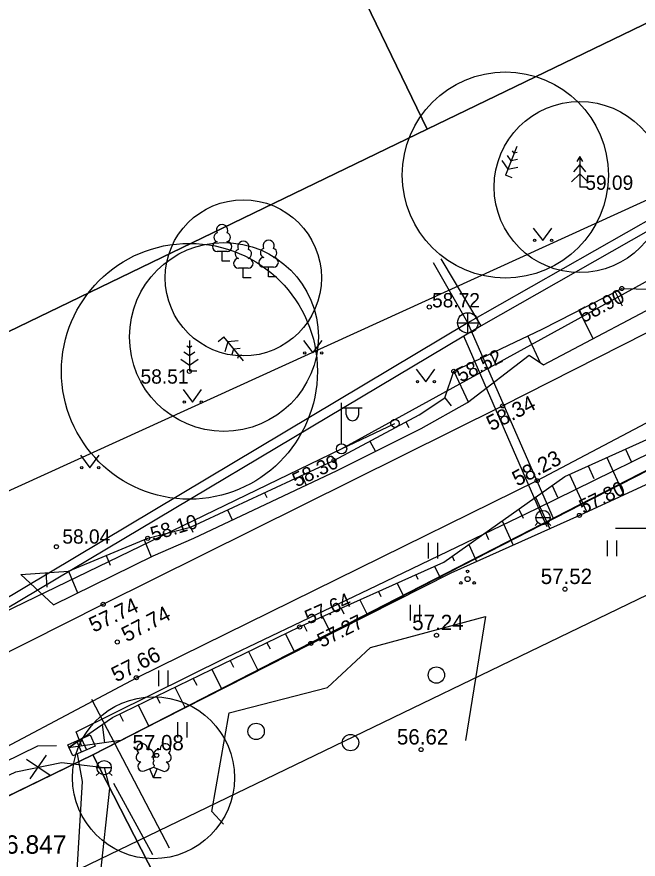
# Model space of a CAD drawing. Extents: x 643088 to 644037, y 6457937 to 6458579.
# Drawn here: x 643618.72 to 643649.1, y 6458233.81 to 6458275 of the extents above; entities that cross this region are included whole.
import ezdxf

# ---------------------------------------------------------------- set-up
doc = ezdxf.new("R2010")
doc.units = 0
for name, color, linetype in [('AED', 7, 'Continuous'), ('ALUSVORK', 7, 'Continuous'), ('ELRAJATISMP', 7, 'Continuous'), ('HALJASTUS', 7, 'Continuous'), ('KKAEV', 7, 'Continuous'), ('KORGUS-EH2000', 7, 'Continuous'), ('KTRASS', 7, 'Continuous'), ('MOOTPIIR', 7, 'Continuous'), ('MPKAABEL', 7, 'Continuous'), ('MPOHULIIN', 7, 'Continuous'), ('PIIR', 7, 'Continuous'), ('POST', 7, 'Continuous'), ('PUU', 7, 'Continuous'), ('RELJEEF', 7, 'Continuous'), ('TEE', 7, 'Continuous'), ('VKAEV', 7, 'Continuous'), ('VORK', 7, 'Continuous'), ('VTRASS', 7, 'Continuous')]:
    doc.layers.add(name, color=color, linetype=linetype)

msp = doc.modelspace()

# ---------------------------------------------------------------- linework, layer by layer
at = {"layer": 'AED'}
msp.add_lwpolyline([(643625.371, 6458234.03), (643623.462, 6458237.516)], dxfattribs=at)
at = {"layer": 'ELRAJATISMP'}
for p, q in [((643621.884, 6458239.701), (643622.126, 6458239.155)), ((643621.636, 6458239.59), (643621.878, 6458239.045))]:
    msp.add_line(p, q, dxfattribs=at)
msp.add_lwpolyline([(643621.214, 6458239.402), (643622.305, 6458239.888), (643622.548, 6458239.343), (643621.457, 6458238.857)], close=True, dxfattribs=at)
at = {"layer": 'HALJASTUS'}
for p, q in [((643643.976, 6458264.671), (643644.44, 6458264.064)), ((643644.44, 6458264.064), (643644.885, 6458264.671)), ((643632.739, 6458259.169), (643633.203, 6458258.563)), ((643633.203, 6458258.563), (643633.648, 6458259.169)), ((643638.251, 6458257.763), (643638.715, 6458257.156)), ((643638.715, 6458257.156), (643639.16, 6458257.763)), ((643626.848, 6458256.77), (643627.312, 6458256.164)), ((643627.312, 6458256.164), (643627.757, 6458256.77)), ((643621.835, 6458253.558), (643622.299, 6458252.951)), ((643622.299, 6458252.951), (643622.744, 6458253.558)), ((643638.836, 6458249.273), (643638.836, 6458248.512)), ((643639.291, 6458249.273), (643639.291, 6458248.512)), ((643647.59, 6458249.389), (643647.59, 6458248.628)), ((643648.045, 6458249.389), (643648.045, 6458248.628)), ((643637.952, 6458246.247), (643637.952, 6458245.486)), ((643638.407, 6458246.247), (643638.407, 6458245.486)), ((643625.646, 6458243.037), (643625.646, 6458242.276)), ((643626.101, 6458243.037), (643626.101, 6458242.276)), ((643622.369, 6458241.639), (643626.163, 6458234.372)), ((643626.574, 6458240.518), (643626.574, 6458239.757)), ((643627.029, 6458240.518), (643627.029, 6458239.757))]:
    msp.add_line(p, q, dxfattribs=at)
msp.add_lwpolyline([(643628.835, 6458235.524), (643628.251, 6458236.136), (643629.111, 6458240.961), (643633.909, 6458242.2), (643636.02, 6458244.165), (643641.645, 6458245.67), (643640.664, 6458239.608)], dxfattribs=at)
for centre, radius in [((643644.039, 6458264.064), 0.055), ((643644.868, 6458264.064), 0.055), ((643632.802, 6458258.563), 0.055), ((643633.63, 6458258.563), 0.055), ((643638.314, 6458257.156), 0.055), ((643639.142, 6458257.156), 0.055), ((643626.911, 6458256.164), 0.055), ((643627.74, 6458256.164), 0.055), ((643621.898, 6458252.951), 0.055), ((643622.726, 6458252.951), 0.055), ((643639.238, 6458242.814), 0.4), ((643630.424, 6458240.061), 0.4), ((643635.037, 6458239.511), 0.4)]:
    msp.add_circle(centre, radius, dxfattribs=at)
at = {"layer": 'KKAEV'}
for p, q in [((643640.772, 6458259.533), (643640.772, 6458260.533)), ((643640.272, 6458260.033), (643641.272, 6458260.033))]:
    msp.add_line(p, q, dxfattribs=at)
msp.add_circle((643640.772, 6458260.033), 0.5, dxfattribs=at)
at = {"layer": 'KORGUS-EH2000'}
for centre in [(643648.304, 6458261.713), (643638.891, 6458260.809), (643627.162, 6458257.666), (643640.088, 6458257.665), (643642.475, 6458255.973), (643634.225, 6458253.304), (643644.164, 6458252.321), (643646.229, 6458250.619), (643625.122, 6458249.5), (643620.657, 6458249.087), (643645.523, 6458247.015), (643622.946, 6458246.277), (643632.551, 6458245.165), (643639.244, 6458244.76), (643623.633, 6458244.428), (643633.1, 6458244.362), (643624.567, 6458242.682), (643638.49, 6458239.168), (643625.561, 6458238.884)]:
    msp.add_circle(centre, 0.1, dxfattribs=at)
at = {"layer": 'KTRASS'}
for p, q in [((643672.074, 6458277.824), (643640.772, 6458260.033)), ((643640.772, 6458260.033), (643639.097, 6458262.976)), ((643640.772, 6458260.033), (643617.449, 6458246.099)), ((643644.961, 6458250.461), (643640.772, 6458260.033))]:
    msp.add_line(p, q, dxfattribs=at)
at = {"layer": 'MOOTPIIR'}
msp.add_lwpolyline([(643281.739, 6458214.008), (643317.022, 6458206.372), (643355.92, 6458198.135), (643436.297, 6458182.102), (643468.788, 6458182.186), (643495.949, 6458181.934), (643509.43, 6458186.897), (643512.457, 6458188.273), (643528.227, 6458193.468), (643585.951, 6458216.035), (643693.547, 6458267.988), (643688.805, 6458276.542), (643680.765, 6458290.998), (643677.903, 6458289.784), (643648.329, 6458349.468), (643648.192, 6458352.69), (643783.797, 6458412.548)], dxfattribs=at)
msp.add_lwpolyline([(643619.24, 6458336.072), (643531.404, 6458292.889), (643509.897, 6458284.542), (643461.619, 6458272.772), (643478.439, 6458213.969), (643551.422, 6458229.922), (643555.831, 6458222.086), (643595.876, 6458241.207), (643603.479, 6458247.195), (643612.916, 6458251.067), (643617.842, 6458251.61), (643660.832, 6458271.193), (643627.46, 6458336.823)], close=True, dxfattribs=at)
at = {"layer": 'MPKAABEL'}
for points in [[(643621.881, 6458239.373), (643621.619, 6458240.041), (643628.961, 6458243.666), (643636.321, 6458247.189), (643644.148, 6458250.955), (643652.567, 6458255.1), (643658.142, 6458258.331), (643667.752, 6458263.571), (643670.649, 6458265.062), (643680.444, 6458270.085), (643690.996, 6458274.856)], [(643527.647, 6458194.026), (643528.993, 6458196.217), (643533.358, 6458198.055), (643576.963, 6458218.385), (643619.742, 6458239.355), (643620.663, 6458239.371)], [(643621.68, 6458238.957), (643621.92, 6458237.609), (643621.606, 6458232.439)]]:
    msp.add_lwpolyline(points, dxfattribs=at)
at = {"layer": 'MPOHULIIN'}
for points in [[(643634.602, 6458253.873), (643671.802, 6458274.312)], [(643600.995, 6458237.61), (643634.602, 6458253.873)]]:
    msp.add_lwpolyline(points, dxfattribs=at)
at = {"layer": 'PIIR'}
for points in [[(643638.79, 6458269.51), (643623.11, 6458301.91), (643645.61, 6458312.8), (643661.29, 6458280.4)], [(643616.29, 6458258.63), (643600.6, 6458291.02), (643623.11, 6458301.91), (643638.79, 6458269.51)], [(643667.01, 6458261.77), (643682.09, 6458226.39), (643640.69, 6458203.28), (643622.44, 6458238.91)], [(643622.44, 6458238.91), (643640.69, 6458203.28), (643596.19, 6458180.47), (643577.62, 6458217.08)]]:
    msp.add_lwpolyline(points, close=True, dxfattribs=at)
msp.add_lwpolyline([(643282.82, 6458234.53), (643315.46, 6458228.75), (643321.57, 6458229.12), (643346.14, 6458224.5), (643370.71, 6458219.89), (643395.27, 6458215.27), (643423.77, 6458209.92), (643459.15, 6458203.28), (643472.74, 6458205.45), (643497.06, 6458211.84), (643521.24, 6458218.21), (643548.78, 6458225.97), (643571.28, 6458236.85), (643593.78, 6458247.74), (643616.29, 6458258.63), (643638.79, 6458269.51), (643661.29, 6458280.4), (643667.02, 6458261.82), (643622.44, 6458238.91), (643577.63, 6458217.12), (643524.52, 6458192.86), (643470.91, 6458180.25), (643280.2, 6458218.82)], dxfattribs=at)
at = {"layer": 'POST'}
for p, q in [((643634.602, 6458254.123), (643634.602, 6458256.123)), ((643634.602, 6458255.873), (643635.602, 6458255.873)), ((643634.829, 6458255.552), (643634.829, 6458255.873)), ((643635.441, 6458255.552), (643635.441, 6458255.873)), ((643634.602, 6458253.873), (643637.213, 6458255.117)), ((643634.602, 6458253.873), (643634.602, 6458253.873))]:
    msp.add_line(p, q, dxfattribs=at)
for centre, radius in [((643637.213, 6458255.117), 0.2), ((643634.602, 6458253.873), 0.25)]:
    msp.add_circle(centre, radius, dxfattribs=at)
msp.add_arc((643635.135, 6458255.552), 0.306, 180, 0, dxfattribs=at)
at = {"layer": 'PUU'}
for p, q in [((643643.169, 6458268.656), (643642.609, 6458267.264)), ((643643.038, 6458268.331), (643642.954, 6458268.454)), ((643642.889, 6458267.96), (643642.708, 6458268.224)), ((643643.203, 6458268.025), (643642.889, 6458267.96)), ((643643.184, 6458268.361), (643643.038, 6458268.331)), ((643646.247, 6458268.174), (643646.097, 6458267.924)), ((643646.397, 6458267.924), (643646.247, 6458268.174)), ((643646.247, 6458268.174), (643646.247, 6458266.674)), ((643642.435, 6458267.969), (643642.723, 6458267.548)), ((643642.723, 6458267.548), (643643.223, 6458267.652)), ((643646.247, 6458267.774), (643645.947, 6458267.424)), ((643646.547, 6458267.424), (643646.247, 6458267.774)), ((643642.943, 6458267.13), (643642.609, 6458267.264)), ((643646.247, 6458267.324), (643645.847, 6458266.924)), ((643646.647, 6458266.924), (643646.247, 6458267.324)), ((643646.607, 6458266.674), (643646.247, 6458266.674)), ((643629, 6458263.523), (643628.52, 6458263.523)), ((643628.76, 6458263.048), (643628.76, 6458263.523)), ((643629.14, 6458263.048), (643628.76, 6458263.048)), ((643630.037, 6458262.71), (643629.557, 6458262.71)), ((643629.797, 6458262.235), (643629.797, 6458262.71)), ((643631.274, 6458262.753), (643630.794, 6458262.753)), ((643631.034, 6458262.278), (643631.034, 6458262.753)), ((643631.414, 6458262.278), (643631.034, 6458262.278)), ((643630.177, 6458262.235), (643629.797, 6458262.235)), ((643627.162, 6458259.166), (643627.162, 6458257.666)), ((643628.571, 6458259.117), (643628.849, 6458259.345)), ((643629.801, 6458258.186), (643628.849, 6458259.345)), ((643629.043, 6458259.108), (643628.895, 6458258.62)), ((643629.551, 6458259.159), (643629.043, 6458259.108)), ((643627.162, 6458258.416), (643626.895, 6458258.594)), ((643627.162, 6458258.816), (643627.038, 6458258.899)), ((643627.286, 6458258.899), (643627.162, 6458258.816)), ((643627.429, 6458258.594), (643627.162, 6458258.416)), ((643629.232, 6458258.459), (643629.325, 6458258.765)), ((643629.325, 6458258.765), (643629.644, 6458258.797)), ((643626.738, 6458258.255), (643627.162, 6458257.973)), ((643627.162, 6458257.973), (643627.586, 6458258.255)), ((643629.535, 6458258.313), (643629.579, 6458258.456)), ((643629.579, 6458258.456), (643629.728, 6458258.471)), ((643627.522, 6458257.666), (643627.162, 6458257.666)), ((643624.965, 6458238.128), (643625.41, 6458238.303)), ((643625.405, 6458237.793), (643625.23, 6458238.233)), ((643625.405, 6458237.793), (643625.585, 6458238.233)), ((643625.41, 6458238.303), (643625.85, 6458238.123)), ((643625.785, 6458237.793), (643625.405, 6458237.793))]:
    msp.add_line(p, q, dxfattribs=at)
msp.add_lwpolyline([(643625.41, 6458238.798), (643625.39, 6458238.723), (643625.39, 6458238.703), (643625.4, 6458238.673), (643625.42, 6458238.638), (643625.425, 6458238.618), (643625.41, 6458238.583), (643625.385, 6458238.533), (643625.38, 6458238.508), (643625.385, 6458238.493), (643625.395, 6458238.463), (643625.43, 6458238.403), (643625.435, 6458238.383), (643625.43, 6458238.363), (643625.415, 6458238.328), (643625.41, 6458238.303)], dxfattribs=at)
for centre, radius in [((643642.609, 6458267.264), 5.038), ((643646.247, 6458266.674), 4.184), ((643629.797, 6458262.235), 3.818), ((643627.162, 6458257.666), 6.256), ((643628.849, 6458259.345), 4.616), ((643640.762, 6458247.881), 0.0625), ((643640.762, 6458247.506), 0.125), ((643640.437, 6458247.319), 0.0625), ((643641.087, 6458247.319), 0.0625), ((643625.405, 6458237.793), 3.958)]:
    msp.add_circle(centre, radius, dxfattribs=at)
for centre, radius, start, end in [((643628.76, 6458264.568), 0.277, 332.5799, 207.4201), ((643628.59, 6458264.221), 0.233, 109.0217, 253.1415), ((643628.93, 6458264.221), 0.233, 286.8508, 70.9859), ((643628.523, 6458263.76), 0.238, 90.0016, 269.3953), ((643628.997, 6458263.76), 0.238, 270.6047, 89.9984), ((643629.797, 6458263.755), 0.277, 332.5799, 207.4201), ((643631.034, 6458263.798), 0.277, 332.5799, 207.4201), ((643629.627, 6458263.408), 0.233, 109.0217, 253.1415), ((643629.967, 6458263.408), 0.233, 286.8508, 70.9859), ((643630.864, 6458263.451), 0.233, 109.0217, 253.1415), ((643631.204, 6458263.451), 0.233, 286.8508, 70.9859), ((643629.56, 6458262.947), 0.238, 90.0016, 269.3953), ((643630.034, 6458262.947), 0.238, 270.6047, 89.9984), ((643630.797, 6458262.99), 0.238, 90.0016, 269.3953), ((643631.271, 6458262.99), 0.238, 270.6047, 89.9984), ((643624.848, 6458239.207), 0.256, 111.5027, 232.5173), ((643624.848, 6458239.207), 0.256, 350.4856, 111.5002), ((643625.984, 6458239.198), 0.256, 67.6168, 188.6314), ((643625.984, 6458239.198), 0.256, 306.5997, 67.6143), ((643624.774, 6458238.796), 0.224, 111.4304, 274.4987), ((643625.183, 6458238.957), 0.224, 308.5041, 111.5725), ((643625.409, 6458238.56), 0.237, 66.7655, 111.5015), ((643625.646, 6458238.952), 0.225, 67.7016, 230.5126), ((643626.051, 6458238.786), 0.224, 264.6183, 67.6866), ((643624.879, 6458238.351), 0.237, 111.5014, 291.5004), ((643625.94, 6458238.343), 0.237, 247.6166, 67.6155)]:
    msp.add_arc(centre, radius, start, end, dxfattribs=at)
at = {"layer": 'RELJEEF'}
for p, q in [((643647.975, 6458261.544), (643648.322, 6458260.867)), ((643646.194, 6458260.633), (643646.9, 6458259.255)), ((643643.7, 6458259.383), (643644.317, 6458258.086)), ((643641.894, 6458258.524), (643642.157, 6458257.971)), ((643640.088, 6458257.665), (643640.798, 6458256.173)), ((643639.647, 6458256.376), (643639.954, 6458255.979)), ((643637.749, 6458255.197), (643637.897, 6458254.921)), ((643635.987, 6458254.25), (643636.255, 6458253.751)), ((643648.476, 6458253.858), (643648.755, 6458253.253)), ((643634.225, 6458253.304), (643634.345, 6458253.08)), ((643647.564, 6458253.447), (643648.406, 6458251.624)), ((643646.653, 6458253.036), (643646.934, 6458252.425)), ((643632.65, 6458252.573), (643632.87, 6458252.101)), ((643645.741, 6458252.625), (643646.59, 6458250.786)), ((643644.901, 6458252.089), (643645.158, 6458251.515)), ((643630.836, 6458251.731), (643630.948, 6458251.49)), ((643644.085, 6458251.511), (643644.777, 6458249.968)), ((643629.022, 6458250.889), (643629.251, 6458250.396)), ((643643.269, 6458250.933), (643643.473, 6458250.477)), ((643642.453, 6458250.355), (643642.986, 6458249.165)), ((643627.208, 6458250.047), (643627.325, 6458249.795)), ((643641.637, 6458249.777), (643641.788, 6458249.439)), ((643624.944, 6458249.426), (643625.29, 6458248.589)), ((643640.821, 6458249.199), (643641.196, 6458248.362)), ((643623.095, 6458248.662), (643623.292, 6458248.185)), ((643640.004, 6458248.621), (643640.103, 6458248.401)), ((643621.247, 6458247.898), (643621.689, 6458246.828)), ((643639.139, 6458248.129), (643639.436, 6458247.544)), ((643620.143, 6458247.821), (643620.192, 6458247.11)), ((643638.227, 6458247.719), (643638.333, 6458247.51)), ((643637.315, 6458247.309), (643637.653, 6458246.641)), ((643636.403, 6458246.898), (643636.523, 6458246.662)), ((643635.491, 6458246.488), (643635.871, 6458245.739)), ((643634.579, 6458246.078), (643634.713, 6458245.814)), ((643633.667, 6458245.667), (643634.088, 6458244.836)), ((643632.755, 6458245.257), (643632.903, 6458244.966)), ((643631.852, 6458244.828), (643632.307, 6458243.933)), ((643630.952, 6458244.393), (643631.107, 6458244.088)), ((643630.052, 6458243.958), (643630.525, 6458243.027)), ((643629.151, 6458243.523), (643629.312, 6458243.206)), ((643628.251, 6458243.088), (643628.742, 6458242.121)), ((643627.35, 6458242.653), (643627.517, 6458242.324)), ((643626.45, 6458242.218), (643626.96, 6458241.214)), ((643625.549, 6458241.783), (643625.722, 6458241.442)), ((643624.649, 6458241.348), (643625.177, 6458240.308)), ((643623.748, 6458240.913), (643623.928, 6458240.56)), ((643622.895, 6458240.397), (643623.017, 6458239.501)), ((643622.072, 6458239.829), (643621.249, 6458239.261))]:
    msp.add_line(p, q, dxfattribs=at)
for points in [[(643618.91, 6458247.735), (643621.247, 6458247.898), (643625.122, 6458249.5), (643627.208, 6458250.047), (643634.225, 6458253.304), (643638.392, 6458255.542), (643639.647, 6458256.376), (643640.088, 6458257.665), (643644.414, 6458259.722), (643648.304, 6458261.713), (643650.422, 6458261.658), (643660.265, 6458267.191), (643669.214, 6458271.925), (643671.231, 6458273.215), (643672.14, 6458273.851), (643672.834, 6458275.856), (643672.183, 6458280.948)], [(643621.249, 6458239.261), (643623.393, 6458240.741), (643632.551, 6458245.165), (643639.609, 6458248.341), (643645.513, 6458252.522), (643656.641, 6458257.538), (643659.946, 6458258.874), (643662.646, 6458260.125), (643668.574, 6458264.501), (643670.523, 6458265.229), (643672.364, 6458264.969), (643679.54, 6458268.895), (643691.119, 6458274.609)], [(643618.91, 6458247.735), (643620.518, 6458246.255), (643625.393, 6458248.639), (643627.374, 6458249.511), (643634.381, 6458252.813), (643638.493, 6458254.87), (643640.755, 6458256.14), (643643.767, 6458258.45), (643644.48, 6458257.978), (643651.269, 6458261.562), (643660.582, 6458266.582), (643669.428, 6458271.378), (643672.733, 6458273.618)], [(643692.449, 6458271.929), (643680.868, 6458265.528), (643672.501, 6458262.452), (643669.407, 6458262.956), (643663.419, 6458258.442), (643657.446, 6458255.799), (643646.229, 6458250.619), (643639.94, 6458247.799), (643633.083, 6458244.327), (643623.8, 6458239.608), (643621.249, 6458239.261)]]:
    msp.add_lwpolyline(points, dxfattribs=at)
at = {"layer": 'TEE'}
for points in [[(643505.188, 6458194.343), (643513.53, 6458196.684), (643521.007, 6458199.095), (643530.845, 6458202.21), (643535.513, 6458204.106), (643543.224, 6458207.159), (643545.77, 6458208.311), (643552.314, 6458211.212), (643563.235, 6458216.315), (643583.992, 6458226.549), (643604.639, 6458237.062), (643622.946, 6458246.277), (643642.475, 6458255.973), (643661.183, 6458265.463), (643681.933, 6458275.87), (643688.217, 6458279.269)], [(643505.195, 6458189.76), (643515.073, 6458192.38), (643529.31, 6458197.203), (643544.505, 6458203.314), (643564.698, 6458212.554), (643586.228, 6458222.567), (643606.014, 6458232.841), (643624.567, 6458242.682), (643644.164, 6458252.321), (643662.821, 6458262.175), (643684.448, 6458272.601), (643690.479, 6458275.9)]]:
    msp.add_lwpolyline(points, dxfattribs=at)
at = {"layer": 'VKAEV'}
for p, q in [((643644.097, 6458250.514), (643644.797, 6458250.514)), ((643644.199, 6458250.266), (643644.06, 6458250.126)), ((643644.694, 6458250.266), (643644.834, 6458250.127)), ((643622.745, 6458238.04), (643622.605, 6458237.9)), ((643622.642, 6458238.287), (643623.342, 6458238.287)), ((643623.239, 6458238.04), (643623.379, 6458237.9))]:
    msp.add_line(p, q, dxfattribs=at)
for centre in [(643644.447, 6458250.514), (643622.992, 6458238.287)]:
    msp.add_circle(centre, 0.35, dxfattribs=at)
at = {"layer": 'VORK'}
msp.add_line((643648, 6458250), (643652, 6458250), dxfattribs=at)
at = {"layer": 'VTRASS'}
for p, q in [((643619.378, 6458237.734), (643620.17, 6458238.889)), ((643619.197, 6458238.707), (643620.351, 6458237.916))]:
    msp.add_line(p, q, dxfattribs=at)
for points in [[(643685.876, 6458284.444), (643681.415, 6458282.051), (643678.23, 6458280.845), (643672.648, 6458277.666), (643641.43, 6458259.89), (643640.572, 6458259.378), (643618.102, 6458245.981), (643611.621, 6458242.353), (643584.31, 6458227.062), (643578.527, 6458223.744), (643578.368, 6458223.685), (643578.013, 6458223.554), (643572.19, 6458221.406), (643549.436, 6458210.333), (643529.907, 6458203.78)], [(643641.43, 6458259.89), (643639.463, 6458263.172)], [(643644.647, 6458250.056), (643644.447, 6458250.514), (643640.572, 6458259.378)], [(643496.342, 6458186.983), (643514.372, 6458191.47), (643524.168, 6458193.463), (643537.582, 6458199.462), (643558.361, 6458209.04), (643581.405, 6458219.796), (643603.07, 6458230.436), (643616.149, 6458236.896), (643618.672, 6458238.087), (643620.905, 6458238.537), (643622.992, 6458238.287), (643623.255, 6458237.288), (643622.789, 6458232.917)]]:
    msp.add_lwpolyline(points, dxfattribs=at)

# ---------------------------------------------------------------- texts
at = {"layer": 'ALUSVORK'}
msp.add_text('56.847', height=0.9, dxfattribs=at).set_placement((643617.473, 6458234.078))
at = {"layer": 'KORGUS-EH2000'}
for s, height, p in [('59.09', 0.7, (643646.519, 6458266.54)), ('58.72', 0.7, (643639.024, 6458260.791)), ('58.51', 0.7, (643624.772, 6458257.062)), ('58.04', 0.7, (643620.949, 6458249.239)), ('57.52', 0.75, (643644.34, 6458247.265)), ('57.24', 0.75, (643638.055, 6458245.01)), ('56.62', 0.75, (643637.307, 6458239.418)), ('57.08', 0.75, (643624.377, 6458239.134))]:
    msp.add_text(s, height=height, dxfattribs=at).set_placement(p)
for s, height, rotation, p in [('58.90', 0.7, 27.5672, (643646.431, 6458260.021)), ('58.52', 0.7, 26.2801, (643640.431, 6458257.114)), ('58.34', 0.75, 26.6765, (643641.922, 6458254.727)), ('58.23', 0.75, 27.4374, (643643.188, 6458252.022)), ('58.30', 0.7, 25.6674, (643632.404, 6458251.983)), ('57.80', 0.7, 25.989, (643646.427, 6458250.678)), ('58.10', 0.7, 16.8479, (643625.379, 6458249.349)), ('57.64', 0.7, 23.7715, (643632.991, 6458245.278)), ('57.74', 0.75, 25.2572, (643622.474, 6458244.88)), ('57.74', 0.75, 27.6229, (643624.09, 6458244.407)), ('57.27', 0.7, 26.4212, (643633.628, 6458244.138)), ('57.66', 0.75, 26.611, (643623.581, 6458242.45))]:
    msp.add_text(s, height=height, rotation=rotation, dxfattribs=at).set_placement(p)

doc.saveas('drawing.dxf')
